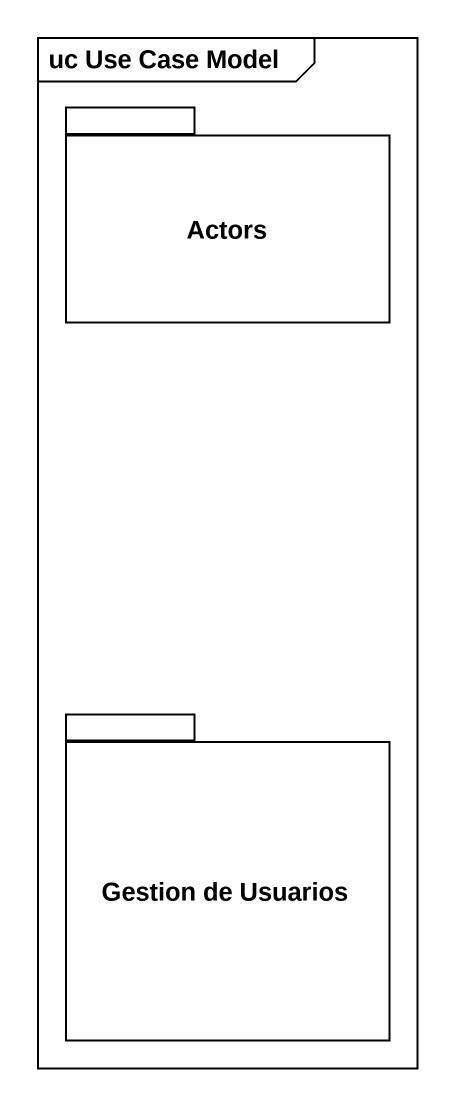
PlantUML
@startuml
mainframe uc Use Case Model
package Actors {
}
package "Gestion de Usuarios" as Gestion_de_Usuarios {
}
@enduml
